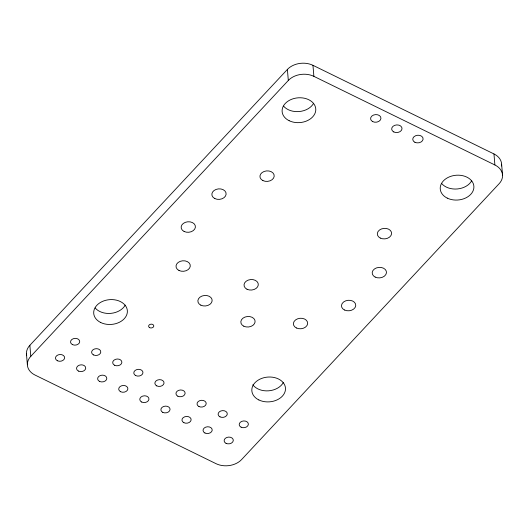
<?xml version="1.0" encoding="UTF-8"?>
<svg xmlns="http://www.w3.org/2000/svg" width="529" height="529" viewBox="0 0 529 529"><rect width="100%" height="100%" fill="white"/><g stroke="black" fill="none" stroke-linecap="round" stroke-linejoin="round"><path stroke-width="0.79" d="M26.688 355.521A18.356 13.509 -4.8 0 1 29.862 345.305L287.392 69.438A18.356 13.509 -4.8 0 1 312.956 65.318L493.967 153.946A18.356 13.509 -4.8 0 1 501.545 165.974M30.788 356.334L288.318 80.468A18.356 13.509 -4.8 0 1 313.882 76.348L494.893 164.975A18.356 13.509 -4.8 0 1 499.138 183.695L241.608 459.562A18.356 13.509 -4.8 0 1 216.044 463.682L35.033 375.054A18.356 13.509 -4.8 0 1 30.788 356.334L29.862 345.305M501.624 164.202L502.55 175.231M493.967 153.946L494.893 164.975M312.956 65.318L313.882 76.348M287.392 69.438L288.318 80.468M26.45 353.769L27.376 364.798M313.611 103.294A16.875 12.418 -4.8 0 1 299.302 111.533A16.875 12.418 -4.8 0 1 283.584 106.131M471.729 180.713A16.875 12.418 -4.8 0 1 457.42 188.952A16.875 12.418 -4.8 0 1 441.695 183.556M283.319 382.546A16.875 12.418 -4.8 0 1 268.527 390.825A16.875 12.418 -4.8 0 1 252.809 384.775M125.201 305.121A16.875 12.418 -4.8 0 1 110.892 313.36A16.875 12.418 -4.8 0 1 95.167 307.964M289.151 120.705A16.875 12.418 -4.8 0 0 315.714 110.773A16.875 12.418 -4.8 0 0 291.982 99.148A16.875 12.418 -4.8 0 0 289.151 120.705M447.269 198.124A16.875 12.418 -4.8 0 0 473.832 188.192A16.875 12.418 -4.8 0 0 450.1 176.567A16.875 12.418 -4.8 0 0 447.269 198.124M258.86 399.95A16.875 12.418 -4.8 0 0 285.422 390.018A16.875 12.418 -4.8 0 0 261.69 378.4A16.875 12.418 -4.8 0 0 258.86 399.95M100.741 322.531A16.875 12.418 -4.8 0 0 127.304 312.599A16.875 12.418 -4.8 0 0 103.572 300.975A16.875 12.418 -4.8 0 0 100.741 322.531M149.694 327.676A2.599 1.911 -4.8 0 0 153.78 326.148A2.599 1.911 -4.8 0 0 150.13 324.363A2.599 1.911 -4.8 0 0 149.694 327.676M372.753 121.644A5.191 3.822 -4.8 0 0 380.926 118.582A5.191 3.822 -4.8 0 0 373.626 115.011A5.191 3.822 -4.8 0 0 372.753 121.644M393.834 131.966A5.191 3.822 -4.8 0 0 402.007 128.911A5.191 3.822 -4.8 0 0 394.707 125.333A5.191 3.822 -4.8 0 0 393.834 131.966M414.921 142.288A5.191 3.822 -4.8 0 0 423.094 139.233A5.191 3.822 -4.8 0 0 415.787 135.655A5.191 3.822 -4.8 0 0 414.921 142.288M57.383 360.752A4.596 3.386 -4.8 0 0 64.617 358.047A4.596 3.386 -4.8 0 0 58.15 354.88A4.596 3.386 -4.8 0 0 57.383 360.752M72.453 344.61A4.596 3.386 -4.8 0 0 79.694 341.899A4.596 3.386 -4.8 0 0 73.227 338.732A4.596 3.386 -4.8 0 0 72.453 344.61M78.464 371.08A4.596 3.386 -4.8 0 0 85.705 368.369A4.596 3.386 -4.8 0 0 79.231 365.202A4.596 3.386 -4.8 0 0 78.464 371.08M93.534 354.933A4.596 3.386 -4.8 0 0 100.775 352.221A4.596 3.386 -4.8 0 0 94.307 349.054A4.596 3.386 -4.8 0 0 93.534 354.933M114.614 365.255A4.596 3.386 -4.8 0 0 121.855 362.544A4.596 3.386 -4.8 0 0 115.388 359.376A4.596 3.386 -4.8 0 0 114.614 365.255M99.545 381.402A4.596 3.386 -4.8 0 0 106.785 378.691A4.596 3.386 -4.8 0 0 100.318 375.524A4.596 3.386 -4.8 0 0 99.545 381.402M135.702 375.577A4.596 3.386 -4.8 0 0 142.942 372.872A4.596 3.386 -4.8 0 0 136.469 369.705A4.596 3.386 -4.8 0 0 135.702 375.577M120.625 391.724A4.596 3.386 -4.8 0 0 127.866 389.013A4.596 3.386 -4.8 0 0 121.399 385.846A4.596 3.386 -4.8 0 0 120.625 391.724M156.782 385.899A4.596 3.386 -4.8 0 0 164.023 383.194A4.596 3.386 -4.8 0 0 157.556 380.027A4.596 3.386 -4.8 0 0 156.782 385.899M141.712 402.047A4.596 3.386 -4.8 0 0 148.947 399.335A4.596 3.386 -4.8 0 0 142.48 396.168A4.596 3.386 -4.8 0 0 141.712 402.047M177.863 396.221A4.596 3.386 -4.8 0 0 185.104 393.516A4.596 3.386 -4.8 0 0 178.637 390.349A4.596 3.386 -4.8 0 0 177.863 396.221M162.793 412.369A4.596 3.386 -4.8 0 0 170.034 409.664A4.596 3.386 -4.8 0 0 163.56 406.497A4.596 3.386 -4.8 0 0 162.793 412.369M183.874 422.691A4.596 3.386 -4.8 0 0 191.114 419.986A4.596 3.386 -4.8 0 0 184.647 416.819A4.596 3.386 -4.8 0 0 183.874 422.691M198.95 406.543A4.596 3.386 -4.8 0 0 206.184 403.839A4.596 3.386 -4.8 0 0 199.717 400.671A4.596 3.386 -4.8 0 0 198.95 406.543M204.954 433.013A4.596 3.386 -4.8 0 0 212.195 430.308A4.596 3.386 -4.8 0 0 205.728 427.141A4.596 3.386 -4.8 0 0 204.954 433.013M220.031 416.865A4.596 3.386 -4.8 0 0 227.272 414.161A4.596 3.386 -4.8 0 0 220.798 410.993A4.596 3.386 -4.8 0 0 220.031 416.865M226.042 443.335A4.596 3.386 -4.8 0 0 233.282 440.631A4.596 3.386 -4.8 0 0 226.809 437.463A4.596 3.386 -4.8 0 0 226.042 443.335M241.112 427.187A4.596 3.386 -4.8 0 0 248.352 424.483A4.596 3.386 -4.8 0 0 241.885 421.315A4.596 3.386 -4.8 0 0 241.112 427.187M262.92 180.594A7.155 5.264 -4.8 0 0 274.181 176.382A7.155 5.264 -4.8 0 0 264.123 171.456A7.155 5.264 -4.8 0 0 262.92 180.594M214.84 198.573A7.155 5.264 -4.8 0 0 226.101 194.361A7.155 5.264 -4.8 0 0 216.037 189.435A7.155 5.264 -4.8 0 0 214.84 198.573M184.118 231.477A7.155 5.264 -4.8 0 0 195.386 227.265A7.155 5.264 -4.8 0 0 185.322 222.339A7.155 5.264 -4.8 0 0 184.118 231.477M179 270.491A7.155 5.264 -4.8 0 0 190.261 266.285A7.155 5.264 -4.8 0 0 180.197 261.352A7.155 5.264 -4.8 0 0 179 270.491M200.848 305.167A7.155 5.264 -4.8 0 0 212.116 300.955A7.155 5.264 -4.8 0 0 202.052 296.028A7.155 5.264 -4.8 0 0 200.848 305.167M243.809 326.201A7.155 5.264 -4.8 0 0 255.077 321.989A7.155 5.264 -4.8 0 0 245.013 317.063A7.155 5.264 -4.8 0 0 243.809 326.201M296.379 327.967A7.155 5.264 -4.8 0 0 307.64 323.755A7.155 5.264 -4.8 0 0 297.576 318.828A7.155 5.264 -4.8 0 0 296.379 327.967M344.465 309.987A7.155 5.264 -4.8 0 0 355.726 305.775A7.155 5.264 -4.8 0 0 345.662 300.849A7.155 5.264 -4.8 0 0 344.465 309.987M375.18 277.084A7.155 5.264 -4.8 0 0 386.441 272.871A7.155 5.264 -4.8 0 0 376.377 267.945A7.155 5.264 -4.8 0 0 375.18 277.084M380.298 238.07A7.155 5.264 -4.8 0 0 391.566 233.858A7.155 5.264 -4.8 0 0 381.502 228.931A7.155 5.264 -4.8 0 0 380.298 238.07M247.01 289.244A7.155 5.264 -4.8 0 0 258.278 285.032A7.155 5.264 -4.8 0 0 248.213 280.106A7.155 5.264 -4.8 0 0 247.01 289.244"/></g></svg>
